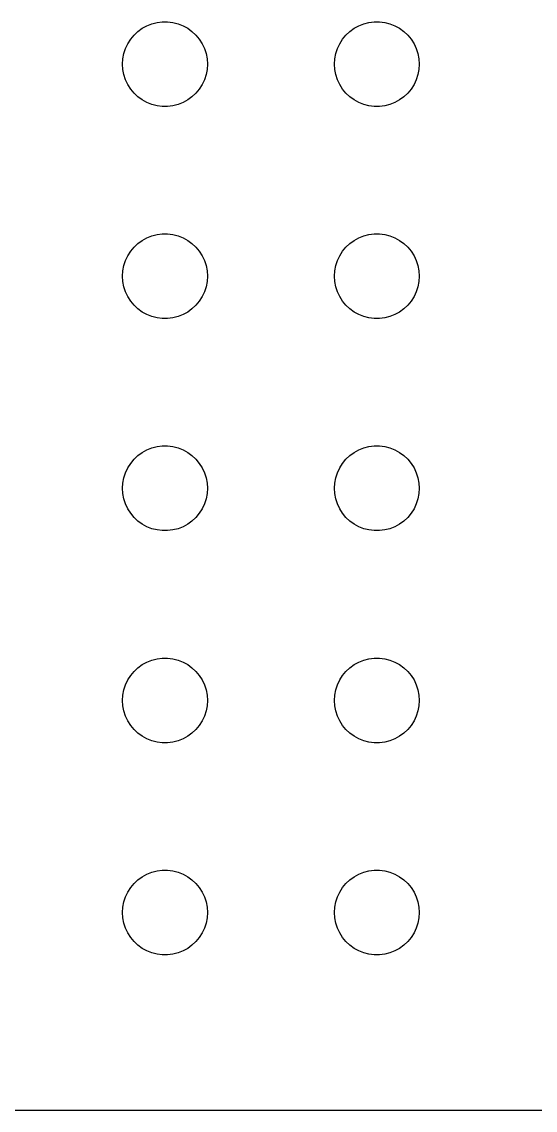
# Model space of a CAD drawing. Header units: metres. Extents: x -82 to 82, y -82 to 82.
# Drawn here: x -42.57 to -24.39, y -81.99 to -43.5 of the extents above; entities that cross this region are included whole.
import ezdxf

# ---------------------------------------------------------------- set-up
doc = ezdxf.new("R2010")
doc.units = ezdxf.units.M

msp = doc.modelspace()

# ---------------------------------------------------------------- linework, layer by layer
for p, q in [((-38.5934, -43.9732), (-38.4561, -43.8442)), ((-38.4561, -43.8442), (-38.3037, -43.7335)), ((-38.3037, -43.7335), (-38.1387, -43.6428)), ((-38.1387, -43.6428), (-37.9635, -43.5734)), ((-37.9635, -43.5734), (-37.7811, -43.5266)), ((-37.7811, -43.5266), (-37.5942, -43.503)), ((-37.5942, -43.503), (-37.4058, -43.503)), ((-37.4058, -43.503), (-37.2189, -43.5266)), ((-37.2189, -43.5266), (-37.0365, -43.5734)), ((-37.0365, -43.5734), (-36.8613, -43.6428)), ((-36.8613, -43.6428), (-36.6963, -43.7335)), ((-36.6963, -43.7335), (-36.5439, -43.8442)), ((-36.5439, -43.8442), (-36.4065, -43.9732)), ((-31.0934, -43.9732), (-30.9561, -43.8442)), ((-30.9561, -43.8442), (-30.8037, -43.7335)), ((-30.8037, -43.7335), (-30.6387, -43.6428)), ((-30.6387, -43.6428), (-30.4635, -43.5734)), ((-30.4635, -43.5734), (-30.2811, -43.5266)), ((-30.2811, -43.5266), (-30.0942, -43.503)), ((-30.0942, -43.503), (-29.9058, -43.503)), ((-29.9058, -43.503), (-29.7189, -43.5266)), ((-29.7189, -43.5266), (-29.5365, -43.5734)), ((-29.5365, -43.5734), (-29.3613, -43.6428)), ((-29.3613, -43.6428), (-29.1963, -43.7335)), ((-29.1963, -43.7335), (-29.0439, -43.8442)), ((-29.0439, -43.8442), (-28.9065, -43.9732)), ((-38.8145, -44.2774), (-38.7135, -44.1183)), ((-38.7135, -44.1183), (-38.5934, -43.9732)), ((-36.4065, -43.9732), (-36.2865, -44.1183)), ((-36.2865, -44.1183), (-36.1855, -44.2774)), ((-31.3145, -44.2774), (-31.2135, -44.1183)), ((-31.2135, -44.1183), (-31.0934, -43.9732)), ((-28.9065, -43.9732), (-28.7865, -44.1183)), ((-28.7865, -44.1183), (-28.6855, -44.2774)), ((-38.9882, -44.812), (-38.9529, -44.627)), ((-38.9529, -44.627), (-38.8947, -44.4478)), ((-38.8947, -44.4478), (-38.8145, -44.2774)), ((-36.1855, -44.2774), (-36.1053, -44.4478)), ((-36.1053, -44.4478), (-36.0471, -44.627)), ((-36.0471, -44.627), (-36.0118, -44.812)), ((-31.4882, -44.812), (-31.4529, -44.627)), ((-31.4529, -44.627), (-31.3947, -44.4478)), ((-31.3947, -44.4478), (-31.3145, -44.2774)), ((-28.6855, -44.2774), (-28.6053, -44.4478)), ((-28.6053, -44.4478), (-28.5471, -44.627)), ((-28.5471, -44.627), (-28.5118, -44.812)), ((-39, -45), (-38.9882, -44.812)), ((-38.9882, -45.188), (-39, -45)), ((-36.0118, -44.812), (-36, -45)), ((-36, -45), (-36.0118, -45.188)), ((-31.5, -45), (-31.4882, -44.812)), ((-31.4882, -45.188), (-31.5, -45)), ((-28.5118, -44.812), (-28.5, -45)), ((-28.5, -45), (-28.5118, -45.188)), ((-38.9529, -45.373), (-38.9882, -45.188)), ((-38.8947, -45.5522), (-38.9529, -45.373)), ((-36.0471, -45.373), (-36.1053, -45.5522)), ((-36.0118, -45.188), (-36.0471, -45.373)), ((-31.4529, -45.373), (-31.4882, -45.188)), ((-31.3947, -45.5522), (-31.4529, -45.373)), ((-28.5471, -45.373), (-28.6053, -45.5522)), ((-28.5118, -45.188), (-28.5471, -45.373)), ((-38.8145, -45.7226), (-38.8947, -45.5522)), ((-38.7135, -45.8817), (-38.8145, -45.7226)), ((-36.1855, -45.7226), (-36.2865, -45.8817)), ((-36.1053, -45.5522), (-36.1855, -45.7226)), ((-31.3145, -45.7226), (-31.3947, -45.5522)), ((-31.2135, -45.8817), (-31.3145, -45.7226)), ((-28.6855, -45.7226), (-28.7865, -45.8817)), ((-28.6053, -45.5522), (-28.6855, -45.7226)), ((-38.5934, -46.0268), (-38.7135, -45.8817)), ((-38.4561, -46.1558), (-38.5934, -46.0268)), ((-38.3037, -46.2665), (-38.4561, -46.1558)), ((-36.5439, -46.1558), (-36.6963, -46.2665)), ((-36.4065, -46.0268), (-36.5439, -46.1558)), ((-36.2865, -45.8817), (-36.4065, -46.0268)), ((-31.0934, -46.0268), (-31.2135, -45.8817)), ((-30.9561, -46.1558), (-31.0934, -46.0268)), ((-30.8037, -46.2665), (-30.9561, -46.1558)), ((-29.0439, -46.1558), (-29.1963, -46.2665)), ((-28.9065, -46.0268), (-29.0439, -46.1558)), ((-28.7865, -45.8817), (-28.9065, -46.0268)), ((-38.1387, -46.3572), (-38.3037, -46.2665)), ((-37.9635, -46.4266), (-38.1387, -46.3572)), ((-37.7811, -46.4734), (-37.9635, -46.4266)), ((-37.5942, -46.497), (-37.7811, -46.4734)), ((-37.4058, -46.497), (-37.5942, -46.497)), ((-37.2189, -46.4734), (-37.4058, -46.497)), ((-37.0365, -46.4266), (-37.2189, -46.4734)), ((-36.8613, -46.3572), (-37.0365, -46.4266)), ((-36.6963, -46.2665), (-36.8613, -46.3572)), ((-30.6387, -46.3572), (-30.8037, -46.2665)), ((-30.4635, -46.4266), (-30.6387, -46.3572)), ((-30.2811, -46.4734), (-30.4635, -46.4266)), ((-30.0942, -46.497), (-30.2811, -46.4734)), ((-29.9058, -46.497), (-30.0942, -46.497)), ((-29.7189, -46.4734), (-29.9058, -46.497)), ((-29.5365, -46.4266), (-29.7189, -46.4734)), ((-29.3613, -46.3572), (-29.5365, -46.4266)), ((-29.1963, -46.2665), (-29.3613, -46.3572)), ((-38.3037, -51.2335), (-38.1387, -51.1428)), ((-38.1387, -51.1428), (-37.9635, -51.0734)), ((-37.9635, -51.0734), (-37.7811, -51.0266)), ((-37.7811, -51.0266), (-37.5942, -51.003)), ((-37.5942, -51.003), (-37.4058, -51.003)), ((-37.4058, -51.003), (-37.2189, -51.0266)), ((-37.2189, -51.0266), (-37.0365, -51.0734)), ((-37.0365, -51.0734), (-36.8613, -51.1428)), ((-36.8613, -51.1428), (-36.6963, -51.2335)), ((-30.8037, -51.2335), (-30.6387, -51.1428)), ((-30.6387, -51.1428), (-30.4635, -51.0734)), ((-30.4635, -51.0734), (-30.2811, -51.0266)), ((-30.2811, -51.0266), (-30.0942, -51.003)), ((-30.0942, -51.003), (-29.9058, -51.003)), ((-29.9058, -51.003), (-29.7189, -51.0266)), ((-29.7189, -51.0266), (-29.5365, -51.0734)), ((-29.5365, -51.0734), (-29.3613, -51.1428)), ((-29.3613, -51.1428), (-29.1963, -51.2335)), ((-38.7135, -51.6183), (-38.5934, -51.4732)), ((-38.5934, -51.4732), (-38.4561, -51.3442)), ((-38.4561, -51.3442), (-38.3037, -51.2335)), ((-36.6963, -51.2335), (-36.5439, -51.3442)), ((-36.5439, -51.3442), (-36.4065, -51.4732)), ((-36.4065, -51.4732), (-36.2865, -51.6183)), ((-31.2135, -51.6183), (-31.0934, -51.4732)), ((-31.0934, -51.4732), (-30.9561, -51.3442)), ((-30.9561, -51.3442), (-30.8037, -51.2335)), ((-29.1963, -51.2335), (-29.0439, -51.3442)), ((-29.0439, -51.3442), (-28.9065, -51.4732)), ((-28.9065, -51.4732), (-28.7865, -51.6183)), ((-38.9529, -52.127), (-38.8947, -51.9478)), ((-38.8947, -51.9478), (-38.8145, -51.7774)), ((-38.8145, -51.7774), (-38.7135, -51.6183)), ((-36.2865, -51.6183), (-36.1855, -51.7774)), ((-36.1855, -51.7774), (-36.1053, -51.9478)), ((-36.1053, -51.9478), (-36.0471, -52.127)), ((-31.4529, -52.127), (-31.3947, -51.9478)), ((-31.3947, -51.9478), (-31.3145, -51.7774)), ((-31.3145, -51.7774), (-31.2135, -51.6183)), ((-28.7865, -51.6183), (-28.6855, -51.7774)), ((-28.6855, -51.7774), (-28.6053, -51.9478)), ((-28.6053, -51.9478), (-28.5471, -52.127)), ((-39, -52.5), (-38.9882, -52.312)), ((-38.9882, -52.312), (-38.9529, -52.127)), ((-36.0471, -52.127), (-36.0118, -52.312)), ((-36.0118, -52.312), (-36, -52.5)), ((-31.5, -52.5), (-31.4882, -52.312)), ((-31.4882, -52.312), (-31.4529, -52.127)), ((-28.5471, -52.127), (-28.5118, -52.312)), ((-28.5118, -52.312), (-28.5, -52.5)), ((-38.9882, -52.688), (-39, -52.5)), ((-38.9529, -52.873), (-38.9882, -52.688)), ((-36.0118, -52.688), (-36.0471, -52.873)), ((-36, -52.5), (-36.0118, -52.688)), ((-31.4882, -52.688), (-31.5, -52.5)), ((-31.4529, -52.873), (-31.4882, -52.688)), ((-28.5118, -52.688), (-28.5471, -52.873)), ((-28.5, -52.5), (-28.5118, -52.688)), ((-38.8947, -53.0522), (-38.9529, -52.873)), ((-38.8145, -53.2226), (-38.8947, -53.0522)), ((-36.1053, -53.0522), (-36.1855, -53.2226)), ((-36.0471, -52.873), (-36.1053, -53.0522)), ((-31.3947, -53.0522), (-31.4529, -52.873)), ((-31.3145, -53.2226), (-31.3947, -53.0522)), ((-28.6053, -53.0522), (-28.6855, -53.2226)), ((-28.5471, -52.873), (-28.6053, -53.0522)), ((-38.7135, -53.3817), (-38.8145, -53.2226)), ((-38.5934, -53.5268), (-38.7135, -53.3817)), ((-36.2865, -53.3817), (-36.4065, -53.5268)), ((-36.1855, -53.2226), (-36.2865, -53.3817)), ((-31.2135, -53.3817), (-31.3145, -53.2226)), ((-31.0934, -53.5268), (-31.2135, -53.3817)), ((-28.7865, -53.3817), (-28.9065, -53.5268)), ((-28.6855, -53.2226), (-28.7865, -53.3817)), ((-38.4561, -53.6558), (-38.5934, -53.5268)), ((-38.3037, -53.7665), (-38.4561, -53.6558)), ((-38.1387, -53.8572), (-38.3037, -53.7665)), ((-37.9635, -53.9266), (-38.1387, -53.8572)), ((-36.8613, -53.8572), (-37.0365, -53.9266)), ((-36.6963, -53.7665), (-36.8613, -53.8572)), ((-36.5439, -53.6558), (-36.6963, -53.7665)), ((-36.4065, -53.5268), (-36.5439, -53.6558)), ((-30.9561, -53.6558), (-31.0934, -53.5268)), ((-30.8037, -53.7665), (-30.9561, -53.6558)), ((-30.6387, -53.8572), (-30.8037, -53.7665)), ((-30.4635, -53.9266), (-30.6387, -53.8572)), ((-29.3613, -53.8572), (-29.5365, -53.9266)), ((-29.1963, -53.7665), (-29.3613, -53.8572)), ((-29.0439, -53.6558), (-29.1963, -53.7665)), ((-28.9065, -53.5268), (-29.0439, -53.6558)), ((-37.7811, -53.9734), (-37.9635, -53.9266)), ((-37.5942, -53.997), (-37.7811, -53.9734)), ((-37.4058, -53.997), (-37.5942, -53.997)), ((-37.2189, -53.9734), (-37.4058, -53.997)), ((-37.0365, -53.9266), (-37.2189, -53.9734)), ((-30.2811, -53.9734), (-30.4635, -53.9266)), ((-30.0942, -53.997), (-30.2811, -53.9734)), ((-29.9058, -53.997), (-30.0942, -53.997)), ((-29.7189, -53.9734), (-29.9058, -53.997)), ((-29.5365, -53.9266), (-29.7189, -53.9734)), ((-38.5934, -58.9732), (-38.4561, -58.8442)), ((-38.4561, -58.8442), (-38.3037, -58.7335)), ((-38.3037, -58.7335), (-38.1387, -58.6428)), ((-38.1387, -58.6428), (-37.9635, -58.5734)), ((-37.9635, -58.5734), (-37.7811, -58.5266)), ((-37.7811, -58.5266), (-37.5942, -58.503)), ((-37.5942, -58.503), (-37.4058, -58.503)), ((-37.4058, -58.503), (-37.2189, -58.5266)), ((-37.2189, -58.5266), (-37.0365, -58.5734)), ((-37.0365, -58.5734), (-36.8613, -58.6428)), ((-36.8613, -58.6428), (-36.6963, -58.7335)), ((-36.6963, -58.7335), (-36.5439, -58.8442)), ((-36.5439, -58.8442), (-36.4065, -58.9732)), ((-31.0934, -58.9732), (-30.9561, -58.8442)), ((-30.9561, -58.8442), (-30.8037, -58.7335)), ((-30.8037, -58.7335), (-30.6387, -58.6428)), ((-30.6387, -58.6428), (-30.4635, -58.5734)), ((-30.4635, -58.5734), (-30.2811, -58.5266)), ((-30.2811, -58.5266), (-30.0942, -58.503)), ((-30.0942, -58.503), (-29.9058, -58.503)), ((-29.9058, -58.503), (-29.7189, -58.5266)), ((-29.7189, -58.5266), (-29.5365, -58.5734)), ((-29.5365, -58.5734), (-29.3613, -58.6428)), ((-29.3613, -58.6428), (-29.1963, -58.7335)), ((-29.1963, -58.7335), (-29.0439, -58.8442)), ((-29.0439, -58.8442), (-28.9065, -58.9732)), ((-38.8145, -59.2774), (-38.7135, -59.1183)), ((-38.7135, -59.1183), (-38.5934, -58.9732)), ((-36.4065, -58.9732), (-36.2865, -59.1183)), ((-36.2865, -59.1183), (-36.1855, -59.2774)), ((-31.3145, -59.2774), (-31.2135, -59.1183)), ((-31.2135, -59.1183), (-31.0934, -58.9732)), ((-28.9065, -58.9732), (-28.7865, -59.1183)), ((-28.7865, -59.1183), (-28.6855, -59.2774)), ((-38.9882, -59.812), (-38.9529, -59.627)), ((-38.9529, -59.627), (-38.8947, -59.4478)), ((-38.8947, -59.4478), (-38.8145, -59.2774)), ((-36.1855, -59.2774), (-36.1053, -59.4478)), ((-36.1053, -59.4478), (-36.0471, -59.627)), ((-36.0471, -59.627), (-36.0118, -59.812)), ((-31.4882, -59.812), (-31.4529, -59.627)), ((-31.4529, -59.627), (-31.3947, -59.4478)), ((-31.3947, -59.4478), (-31.3145, -59.2774)), ((-28.6855, -59.2774), (-28.6053, -59.4478)), ((-28.6053, -59.4478), (-28.5471, -59.627)), ((-28.5471, -59.627), (-28.5118, -59.812)), ((-39, -60), (-38.9882, -59.812)), ((-38.9882, -60.188), (-39, -60)), ((-36.0118, -59.812), (-36, -60)), ((-36, -60), (-36.0118, -60.188)), ((-31.5, -60), (-31.4882, -59.812)), ((-31.4882, -60.188), (-31.5, -60)), ((-28.5118, -59.812), (-28.5, -60)), ((-28.5, -60), (-28.5118, -60.188)), ((-38.9529, -60.373), (-38.9882, -60.188)), ((-38.8947, -60.5522), (-38.9529, -60.373)), ((-36.0471, -60.373), (-36.1053, -60.5522)), ((-36.0118, -60.188), (-36.0471, -60.373)), ((-31.4529, -60.373), (-31.4882, -60.188)), ((-31.3947, -60.5522), (-31.4529, -60.373)), ((-28.5471, -60.373), (-28.6053, -60.5522)), ((-28.5118, -60.188), (-28.5471, -60.373)), ((-38.8145, -60.7226), (-38.8947, -60.5522)), ((-38.7135, -60.8817), (-38.8145, -60.7226)), ((-36.1855, -60.7226), (-36.2865, -60.8817)), ((-36.1053, -60.5522), (-36.1855, -60.7226)), ((-31.3145, -60.7226), (-31.3947, -60.5522)), ((-31.2135, -60.8817), (-31.3145, -60.7226)), ((-28.6855, -60.7226), (-28.7865, -60.8817)), ((-28.6053, -60.5522), (-28.6855, -60.7226)), ((-38.5934, -61.0268), (-38.7135, -60.8817)), ((-38.4561, -61.1558), (-38.5934, -61.0268)), ((-38.3037, -61.2665), (-38.4561, -61.1558)), ((-36.5439, -61.1558), (-36.6963, -61.2665)), ((-36.4065, -61.0268), (-36.5439, -61.1558)), ((-36.2865, -60.8817), (-36.4065, -61.0268)), ((-31.0934, -61.0268), (-31.2135, -60.8817)), ((-30.9561, -61.1558), (-31.0934, -61.0268)), ((-30.8037, -61.2665), (-30.9561, -61.1558)), ((-29.0439, -61.1558), (-29.1963, -61.2665)), ((-28.9065, -61.0268), (-29.0439, -61.1558)), ((-28.7865, -60.8817), (-28.9065, -61.0268)), ((-38.1387, -61.3572), (-38.3037, -61.2665)), ((-37.9635, -61.4266), (-38.1387, -61.3572)), ((-37.7811, -61.4734), (-37.9635, -61.4266)), ((-37.5942, -61.497), (-37.7811, -61.4734)), ((-37.4058, -61.497), (-37.5942, -61.497)), ((-37.2189, -61.4734), (-37.4058, -61.497)), ((-37.0365, -61.4266), (-37.2189, -61.4734)), ((-36.8613, -61.3572), (-37.0365, -61.4266)), ((-36.6963, -61.2665), (-36.8613, -61.3572)), ((-30.6387, -61.3572), (-30.8037, -61.2665)), ((-30.4635, -61.4266), (-30.6387, -61.3572)), ((-30.2811, -61.4734), (-30.4635, -61.4266)), ((-30.0942, -61.497), (-30.2811, -61.4734)), ((-29.9058, -61.497), (-30.0942, -61.497)), ((-29.7189, -61.4734), (-29.9058, -61.497)), ((-29.5365, -61.4266), (-29.7189, -61.4734)), ((-29.3613, -61.3572), (-29.5365, -61.4266)), ((-29.1963, -61.2665), (-29.3613, -61.3572)), ((-38.3037, -66.2335), (-38.1387, -66.1428)), ((-38.1387, -66.1428), (-37.9635, -66.0734)), ((-37.9635, -66.0734), (-37.7811, -66.0266)), ((-37.7811, -66.0266), (-37.5942, -66.003)), ((-37.5942, -66.003), (-37.4058, -66.003)), ((-37.4058, -66.003), (-37.2189, -66.0266)), ((-37.2189, -66.0266), (-37.0365, -66.0734)), ((-37.0365, -66.0734), (-36.8613, -66.1428)), ((-36.8613, -66.1428), (-36.6963, -66.2335)), ((-30.8037, -66.2335), (-30.6387, -66.1428)), ((-30.6387, -66.1428), (-30.4635, -66.0734)), ((-30.4635, -66.0734), (-30.2811, -66.0266)), ((-30.2811, -66.0266), (-30.0942, -66.003)), ((-30.0942, -66.003), (-29.9058, -66.003)), ((-29.9058, -66.003), (-29.7189, -66.0266)), ((-29.7189, -66.0266), (-29.5365, -66.0734)), ((-29.5365, -66.0734), (-29.3613, -66.1428)), ((-29.3613, -66.1428), (-29.1963, -66.2335)), ((-38.7135, -66.6183), (-38.5934, -66.4732)), ((-38.5934, -66.4732), (-38.4561, -66.3442)), ((-38.4561, -66.3442), (-38.3037, -66.2335)), ((-36.6963, -66.2335), (-36.5439, -66.3442)), ((-36.5439, -66.3442), (-36.4065, -66.4732)), ((-36.4065, -66.4732), (-36.2865, -66.6183)), ((-31.2135, -66.6183), (-31.0934, -66.4732)), ((-31.0934, -66.4732), (-30.9561, -66.3442)), ((-30.9561, -66.3442), (-30.8037, -66.2335)), ((-29.1963, -66.2335), (-29.0439, -66.3442)), ((-29.0439, -66.3442), (-28.9065, -66.4732)), ((-28.9065, -66.4732), (-28.7865, -66.6183)), ((-38.9529, -67.127), (-38.8947, -66.9478)), ((-38.8947, -66.9478), (-38.8145, -66.7774)), ((-38.8145, -66.7774), (-38.7135, -66.6183)), ((-36.2865, -66.6183), (-36.1855, -66.7774)), ((-36.1855, -66.7774), (-36.1053, -66.9478)), ((-36.1053, -66.9478), (-36.0471, -67.127)), ((-31.4529, -67.127), (-31.3947, -66.9478)), ((-31.3947, -66.9478), (-31.3145, -66.7774)), ((-31.3145, -66.7774), (-31.2135, -66.6183)), ((-28.7865, -66.6183), (-28.6855, -66.7774)), ((-28.6855, -66.7774), (-28.6053, -66.9478)), ((-28.6053, -66.9478), (-28.5471, -67.127)), ((-39, -67.5), (-38.9882, -67.312)), ((-38.9882, -67.312), (-38.9529, -67.127)), ((-36.0471, -67.127), (-36.0118, -67.312)), ((-36.0118, -67.312), (-36, -67.5)), ((-31.5, -67.5), (-31.4882, -67.312)), ((-31.4882, -67.312), (-31.4529, -67.127)), ((-28.5471, -67.127), (-28.5118, -67.312)), ((-28.5118, -67.312), (-28.5, -67.5)), ((-38.9882, -67.688), (-39, -67.5)), ((-38.9529, -67.873), (-38.9882, -67.688)), ((-36.0118, -67.688), (-36.0471, -67.873)), ((-36, -67.5), (-36.0118, -67.688)), ((-31.4882, -67.688), (-31.5, -67.5)), ((-31.4529, -67.873), (-31.4882, -67.688)), ((-28.5118, -67.688), (-28.5471, -67.873)), ((-28.5, -67.5), (-28.5118, -67.688)), ((-38.8947, -68.0522), (-38.9529, -67.873)), ((-38.8145, -68.2226), (-38.8947, -68.0522)), ((-36.1053, -68.0522), (-36.1855, -68.2226)), ((-36.0471, -67.873), (-36.1053, -68.0522)), ((-31.3947, -68.0522), (-31.4529, -67.873)), ((-31.3145, -68.2226), (-31.3947, -68.0522)), ((-28.6053, -68.0522), (-28.6855, -68.2226)), ((-28.5471, -67.873), (-28.6053, -68.0522)), ((-38.7135, -68.3817), (-38.8145, -68.2226)), ((-38.5934, -68.5268), (-38.7135, -68.3817)), ((-36.2865, -68.3817), (-36.4065, -68.5268)), ((-36.1855, -68.2226), (-36.2865, -68.3817)), ((-31.2135, -68.3817), (-31.3145, -68.2226)), ((-31.0934, -68.5268), (-31.2135, -68.3817)), ((-28.7865, -68.3817), (-28.9065, -68.5268)), ((-28.6855, -68.2226), (-28.7865, -68.3817)), ((-38.4561, -68.6558), (-38.5934, -68.5268)), ((-38.3037, -68.7665), (-38.4561, -68.6558)), ((-38.1387, -68.8572), (-38.3037, -68.7665)), ((-37.9635, -68.9266), (-38.1387, -68.8572)), ((-36.8613, -68.8572), (-37.0365, -68.9266)), ((-36.6963, -68.7665), (-36.8613, -68.8572)), ((-36.5439, -68.6558), (-36.6963, -68.7665)), ((-36.4065, -68.5268), (-36.5439, -68.6558)), ((-30.9561, -68.6558), (-31.0934, -68.5268)), ((-30.8037, -68.7665), (-30.9561, -68.6558)), ((-30.6387, -68.8572), (-30.8037, -68.7665)), ((-30.4635, -68.9266), (-30.6387, -68.8572)), ((-29.3613, -68.8572), (-29.5365, -68.9266)), ((-29.1963, -68.7665), (-29.3613, -68.8572)), ((-29.0439, -68.6558), (-29.1963, -68.7665)), ((-28.9065, -68.5268), (-29.0439, -68.6558)), ((-37.7811, -68.9734), (-37.9635, -68.9266)), ((-37.5942, -68.997), (-37.7811, -68.9734)), ((-37.4058, -68.997), (-37.5942, -68.997)), ((-37.2189, -68.9734), (-37.4058, -68.997)), ((-37.0365, -68.9266), (-37.2189, -68.9734)), ((-30.2811, -68.9734), (-30.4635, -68.9266)), ((-30.0942, -68.997), (-30.2811, -68.9734)), ((-29.9058, -68.997), (-30.0942, -68.997)), ((-29.7189, -68.9734), (-29.9058, -68.997)), ((-29.5365, -68.9266), (-29.7189, -68.9734)), ((-37.7811, -73.5266), (-37.5942, -73.503)), ((-37.5942, -73.503), (-37.4058, -73.503)), ((-37.4058, -73.503), (-37.2189, -73.5266)), ((-30.2811, -73.5266), (-30.0942, -73.503)), ((-30.0942, -73.503), (-29.9058, -73.503)), ((-29.9058, -73.503), (-29.7189, -73.5266)), ((-38.5934, -73.9732), (-38.4561, -73.8442)), ((-38.4561, -73.8442), (-38.3037, -73.7335)), ((-38.3037, -73.7335), (-38.1387, -73.6428)), ((-38.1387, -73.6428), (-37.9635, -73.5734)), ((-37.9635, -73.5734), (-37.7811, -73.5266)), ((-37.2189, -73.5266), (-37.0365, -73.5734)), ((-37.0365, -73.5734), (-36.8613, -73.6428)), ((-36.8613, -73.6428), (-36.6963, -73.7335)), ((-36.6963, -73.7335), (-36.5439, -73.8442)), ((-36.5439, -73.8442), (-36.4065, -73.9732)), ((-31.0934, -73.9732), (-30.9561, -73.8442)), ((-30.9561, -73.8442), (-30.8037, -73.7335)), ((-30.8037, -73.7335), (-30.6387, -73.6428)), ((-30.6387, -73.6428), (-30.4635, -73.5734)), ((-30.4635, -73.5734), (-30.2811, -73.5266)), ((-29.7189, -73.5266), (-29.5365, -73.5734)), ((-29.5365, -73.5734), (-29.3613, -73.6428)), ((-29.3613, -73.6428), (-29.1963, -73.7335)), ((-29.1963, -73.7335), (-29.0439, -73.8442)), ((-29.0439, -73.8442), (-28.9065, -73.9732)), ((-38.8947, -74.4478), (-38.8145, -74.2774)), ((-38.8145, -74.2774), (-38.7135, -74.1183)), ((-38.7135, -74.1183), (-38.5934, -73.9732)), ((-36.4065, -73.9732), (-36.2865, -74.1183)), ((-36.2865, -74.1183), (-36.1855, -74.2774)), ((-36.1855, -74.2774), (-36.1053, -74.4478)), ((-31.3947, -74.4478), (-31.3145, -74.2774)), ((-31.3145, -74.2774), (-31.2135, -74.1183)), ((-31.2135, -74.1183), (-31.0934, -73.9732)), ((-28.9065, -73.9732), (-28.7865, -74.1183)), ((-28.7865, -74.1183), (-28.6855, -74.2774)), ((-28.6855, -74.2774), (-28.6053, -74.4478)), ((-38.9882, -74.812), (-38.9529, -74.627)), ((-38.9529, -74.627), (-38.8947, -74.4478)), ((-36.1053, -74.4478), (-36.0471, -74.627)), ((-36.0471, -74.627), (-36.0118, -74.812)), ((-31.4882, -74.812), (-31.4529, -74.627)), ((-31.4529, -74.627), (-31.3947, -74.4478)), ((-28.6053, -74.4478), (-28.5471, -74.627)), ((-28.5471, -74.627), (-28.5118, -74.812)), ((-39, -75), (-38.9882, -74.812)), ((-38.9882, -75.188), (-39, -75)), ((-36.0118, -74.812), (-36, -75)), ((-36, -75), (-36.0118, -75.188)), ((-31.5, -75), (-31.4882, -74.812)), ((-31.4882, -75.188), (-31.5, -75)), ((-28.5118, -74.812), (-28.5, -75)), ((-28.5, -75), (-28.5118, -75.188)), ((-38.9529, -75.373), (-38.9882, -75.188)), ((-38.8947, -75.5522), (-38.9529, -75.373)), ((-36.0471, -75.373), (-36.1053, -75.5522)), ((-36.0118, -75.188), (-36.0471, -75.373)), ((-31.4529, -75.373), (-31.4882, -75.188)), ((-31.3947, -75.5522), (-31.4529, -75.373)), ((-28.5471, -75.373), (-28.6053, -75.5522)), ((-28.5118, -75.188), (-28.5471, -75.373)), ((-38.8145, -75.7226), (-38.8947, -75.5522)), ((-38.7135, -75.8817), (-38.8145, -75.7226)), ((-36.1855, -75.7226), (-36.2865, -75.8817)), ((-36.1053, -75.5522), (-36.1855, -75.7226)), ((-31.3145, -75.7226), (-31.3947, -75.5522)), ((-31.2135, -75.8817), (-31.3145, -75.7226)), ((-28.6855, -75.7226), (-28.7865, -75.8817)), ((-28.6053, -75.5522), (-28.6855, -75.7226)), ((-38.5934, -76.0268), (-38.7135, -75.8817)), ((-38.4561, -76.1558), (-38.5934, -76.0268)), ((-38.3037, -76.2665), (-38.4561, -76.1558)), ((-36.5439, -76.1558), (-36.6963, -76.2665)), ((-36.4065, -76.0268), (-36.5439, -76.1558)), ((-36.2865, -75.8817), (-36.4065, -76.0268)), ((-31.0934, -76.0268), (-31.2135, -75.8817)), ((-30.9561, -76.1558), (-31.0934, -76.0268)), ((-30.8037, -76.2665), (-30.9561, -76.1558)), ((-29.0439, -76.1558), (-29.1963, -76.2665)), ((-28.9065, -76.0268), (-29.0439, -76.1558)), ((-28.7865, -75.8817), (-28.9065, -76.0268)), ((-38.1387, -76.3572), (-38.3037, -76.2665)), ((-37.9635, -76.4266), (-38.1387, -76.3572)), ((-37.7811, -76.4734), (-37.9635, -76.4266)), ((-37.5942, -76.497), (-37.7811, -76.4734)), ((-37.4058, -76.497), (-37.5942, -76.497)), ((-37.2189, -76.4734), (-37.4058, -76.497)), ((-37.0365, -76.4266), (-37.2189, -76.4734)), ((-36.8613, -76.3572), (-37.0365, -76.4266)), ((-36.6963, -76.2665), (-36.8613, -76.3572)), ((-30.6387, -76.3572), (-30.8037, -76.2665)), ((-30.4635, -76.4266), (-30.6387, -76.3572)), ((-30.2811, -76.4734), (-30.4635, -76.4266)), ((-30.0942, -76.497), (-30.2811, -76.4734)), ((-29.9058, -76.497), (-30.0942, -76.497)), ((-29.7189, -76.4734), (-29.9058, -76.497)), ((-29.5365, -76.4266), (-29.7189, -76.4734)), ((-29.3613, -76.3572), (-29.5365, -76.4266)), ((-29.1963, -76.2665), (-29.3613, -76.3572)), ((-77.3139, -81.9901), (77.3139, -81.9901))]:
    msp.add_line(p, q)

doc.saveas('drawing.dxf')
